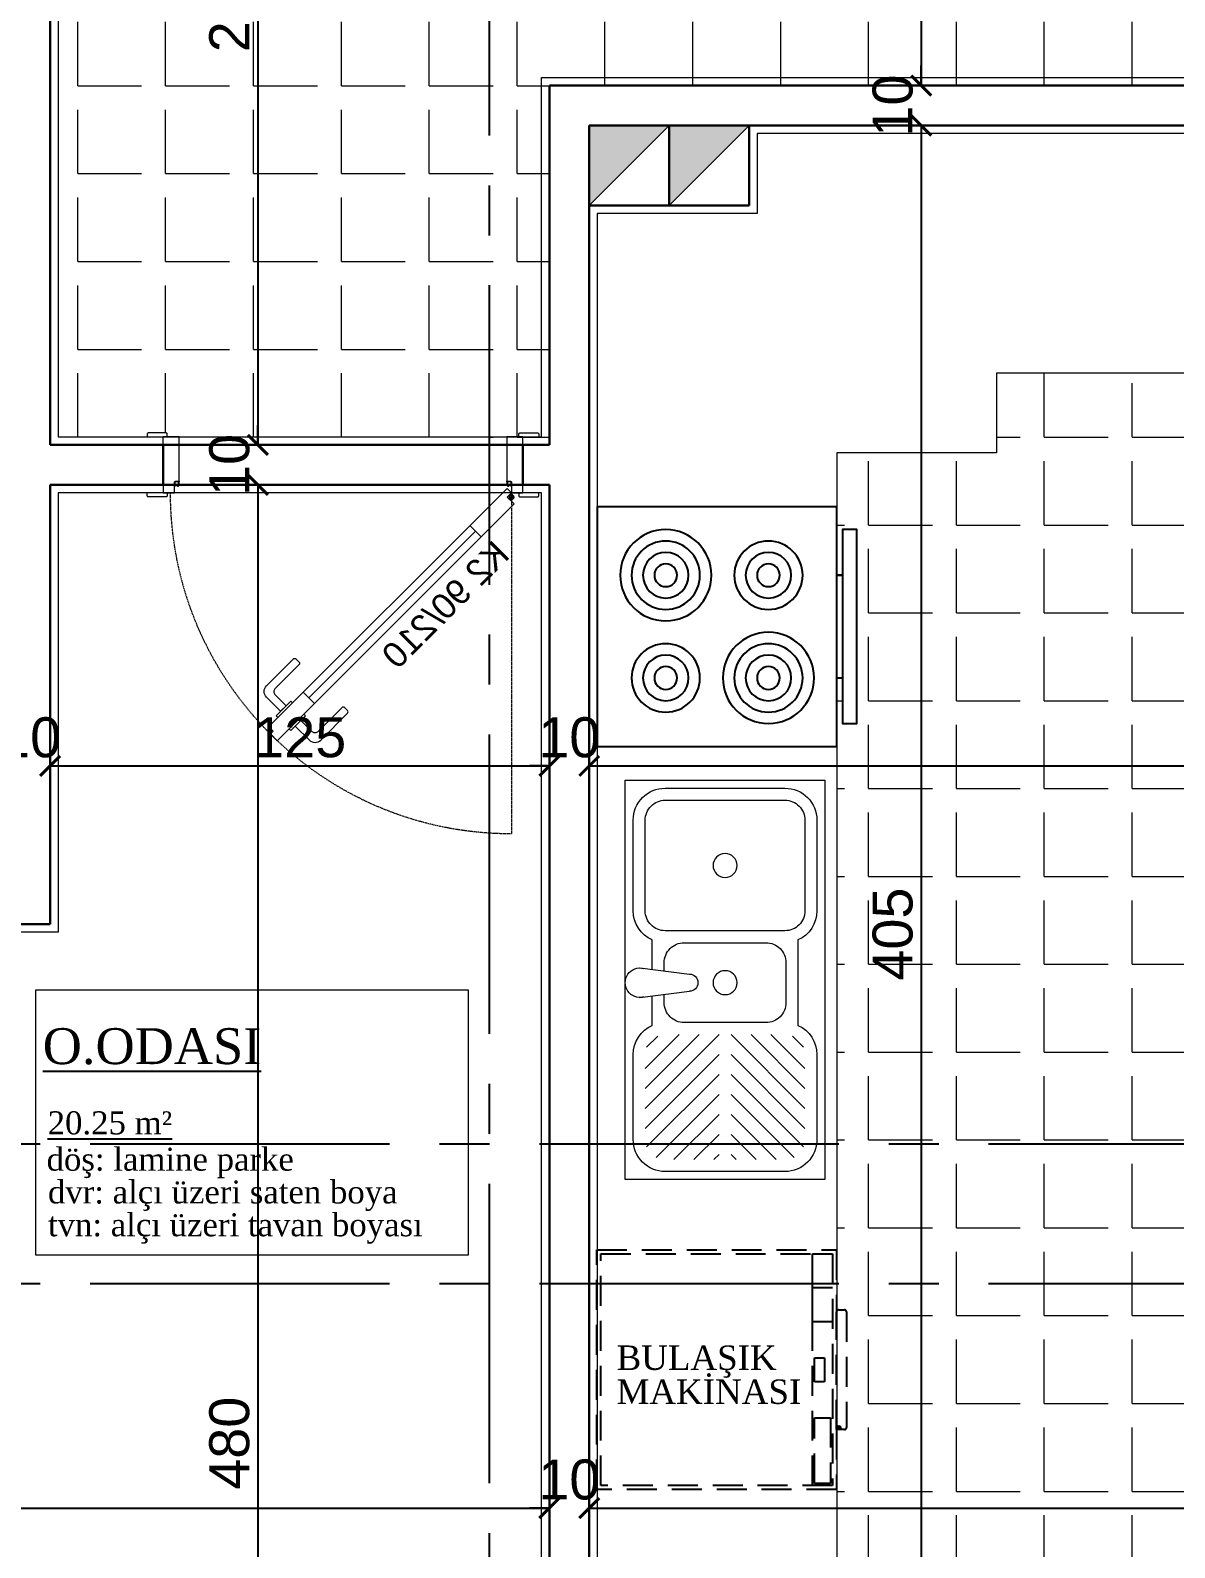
# Model space of a CAD drawing. Header units: millimetres. Extents: x 2778 to 13672, y 1832 to 5175.
# Drawn here: x 3561.6 to 3848.1, y 2799.1 to 3179.1 of the extents above; entities that cross this region are included whole.
import ezdxf

# ---------------------------------------------------------------- set-up
doc = ezdxf.new("R2010")
doc.units = ezdxf.units.MM
for name, pattern in [('CENTER2', [112.5, 75, -12.5, 12.5, -12.5]), ('DASHDOT2', [12.7, 6.35, -3.175, 0, -3.175]), ('DOTX2', [0.5, 0, -0.5]), ('HIDDENX2', [0.75, 0.5, -0.25])]:
    doc.linetypes.add(name, pattern=pattern)
for name, color, linetype in [('7-DCR-FRN', 8, 'Continuous'), ('@A_HH', 1, 'Continuous'), ('Yazi', 7, 'Continuous')]:
    doc.layers.add(name, color=color, linetype=linetype)
for name, color, linetype, lineweight in [('aks', 251, 'DASHDOT2', 35), ('duvar', 232, 'Continuous', 30), ('ince', 37, 'Continuous', 0), ('iz', 1, 'DOTX2', 20), ('kapı', 3, 'Continuous', 18), ('sıva iç', 21, 'Continuous', 0), ('tarama', 251, 'Continuous', 0), ('yazı', 11, 'Continuous', 20), ('z - tarama', 251, 'Continuous', 18), ('ölçü dış', 192, 'Continuous', 20), ('ÖLÇÜ İÇ', 7, 'Continuous', 9)]:
    doc.layers.add(name, color=color, linetype=linetype, lineweight=lineweight)
doc.styles.get("Standard").update_dxf_attribs({"font": 'arial.ttf'})
doc.styles.add('Times roman', font='times.ttf')
doc.dimstyles.new('zulay iç ölçü', dxfattribs={"dimtxt": 10, "dimasz": 5, "dimexe": 0.18, "dimexo": 0, "dimgap": 2, "dimtad": 3, "dimdec": 0, "dimzin": 0, "dimdsep": 46, "dimtxsty": 'Standard', "dimblk": 'ARCHTICK', "dimcen": 0.09, "dimse1": 1, "dimse2": 1, "dimadec": 0, "dimazin": 0, "dimtfac": 1, "dimtdec": 0, "dimtix": 1, "dimtofl": 0, "dimtmove": 0, "dimatfit": 3, "dimldrblk": 'ARCHTICK', "dimfxl": 1, "dimtolj": 1, "dimtzin": 0, "dimarcsym": 0})
pattern_1 = [(0, (-1057024.51, 409725.164), (0, 22), [16, -6]), (90, (-1057024.51, 409725.164), (-22, 1e-15), [16, -6])]

# ---------------------------------------------------------------- blocks, each defined once
blk = doc.blocks.new('sadsfsfsf')
at = {"layer": 'ince'}
for p, q in [((0.7, 0), (-0.7, 0)), ((0, 0.7), (0, -0.7))]:
    blk.add_line(p, q, dxfattribs=at)
for radius in [0.6, 0.45]:
    blk.add_circle((0, 0), radius, dxfattribs=at)
blk = doc.blocks.new('eddeded')
at = {"layer": 'duvar'}
for p, q in [((-48.21, 54.38), (-38.21, 54.38)), ((-48.21, -35.62), (-38.21, -35.62))]:
    blk.add_line(p, q, dxfattribs=at)
at = {"layer": 'ince'}
blk.add_line((-26.6, -23.78), (15.13, 17.96), dxfattribs=at)
for points in [[(-50.21, 53.38), (-50.96, 53.38, -0.414214), (-51.21, 53.63), (-51.21, 58.13, -0.414214), (-50.96, 58.38), (-50.21, 58.38)], [(-36.21, 53.38), (-35.46, 53.38, 0.414214), (-35.21, 53.63), (-35.21, 58.13, 0.414214), (-35.46, 58.38), (-36.21, 58.38)], [(-50.21, -34.62), (-50.96, -34.62, 0.414214), (-51.21, -34.87), (-51.21, -39.37, 0.414214), (-50.96, -39.62), (-50.21, -39.62)], [(-36.21, -34.62), (-35.46, -34.62, -0.414214), (-35.21, -34.87), (-35.21, -39.37, -0.414214), (-35.46, -39.62), (-36.21, -39.62)]]:
    blk.add_lwpolyline(points, format="xyb", dxfattribs=at)
for points in [[(-39.11, 51.33), (-39.11, 50.38), (-37.81, 50.68), (-37.81, 50.81, -0.112206), (-37.91, 50.76), (-38.72, 50.57, -0.482314), (-39.02, 50.82), (-39.02, 51.24, -0.414214), (-38.77, 51.49), (-37.97, 51.49, -0.170049), (-37.81, 51.43), (-37.81, 51.58), (-38.86, 51.58, 0.414214)], [(17.08, 23.59), (18.49, 25), (14.96, 28.54, 0.414214), (12.13, 28.54), (5.41, 21.82, 0.414214), (5.41, 21.11), (6.12, 20.4, 0.414214), (6.83, 20.4), (12.84, 26.41, -0.414214), (14.25, 26.41)], [(20.76, 19.91), (22.17, 21.32), (25.71, 17.79, -0.414214), (25.71, 14.96), (18.99, 8.24, -0.414214), (18.28, 8.24), (17.58, 8.95, -0.414214), (17.58, 9.66), (23.59, 15.67, 0.414214), (23.59, 17.08)], [(-39.11, -31.62), (-39.11, -32.57, 0.414214), (-38.86, -32.82), (-37.81, -32.82), (-37.81, -32.67, -0.170049), (-37.97, -32.73), (-38.77, -32.73, -0.414214), (-39.02, -32.48), (-39.02, -32.06, -0.482314), (-38.72, -31.81), (-37.91, -32, -0.112206), (-37.81, -32.05), (-37.81, -31.92)]]:
    blk.add_lwpolyline(points, format="xyb", close=True, dxfattribs=at)
for points in [[(20.04, 25.7), (19.62, 26.12), (15.96, 22.47), (16.38, 22.04)], [(22.87, 22.87), (23.29, 22.44), (19.64, 18.79), (19.21, 19.21)]]:
    blk.add_lwpolyline(points, dxfattribs=at)
at = {"layer": 'iz', "ltscale": 0.1}
for p, q in [((-48.21, -35.62), (-48.21, 54.38)), ((-38.21, -35.62), (-38.21, 54.38)), ((-36.21, -32.82), (49.19, -32.82))]:
    blk.add_line(p, q, dxfattribs=at)
blk.add_arc((-36.22, -32.83), 85.41, 0.0042, 89.9958, dxfattribs=at)
at = {"layer": 'kapı'}
for p, q in [((13.72, 19.37), (16.54, 16.54)), ((-28.02, -22.36), (-25.19, -25.19))]:
    blk.add_line(p, q, dxfattribs=at)
for points in [[(-36.21, 54.38), (-36.21, 51.58), (-38.86, 51.58, 0.414214), (-39.11, 51.33), (-39.11, 50.38), (-50.21, 50.38), (-50.21, 54.38)], [(-50.21, -35.62), (-50.21, -31.62), (-39.11, -31.62), (-39.11, -32.57, 0.414214), (-38.86, -32.82), (-36.21, -32.82), (-36.21, -35.62), (-36.21, -35.62)]]:
    blk.add_lwpolyline(points, format="xyb", dxfattribs=at)
blk.add_lwpolyline([(-36.21, -32.82), (-35.15, -31.76), (-33.46, -33.46), (25.87, 25.87), (24.17, 27.57), (23.47, 26.86), (22.33, 27.99), (-37.35, -31.69), (-36.21, -32.82)], dxfattribs=at)
at = {"layer": 'sıva iç'}
for p, q in [((-48.21, 54.38), (-50.21, 54.38)), ((-38.21, 54.38), (-36.21, 54.38)), ((-48.21, -35.62), (-50.21, -35.62)), ((-36.21, -35.62), (-38.21, -35.62))]:
    blk.add_line(p, q, dxfattribs=at)
at = {"layer": 'ölçü dış'}
blk.add_line((-38.21, -35.62), (-48.21, -35.62), dxfattribs=at)
at = {"layer": 'ince', "rotation": 90}
blk.add_blockref('sadsfsfsf', (-35.15, -32.82), dxfattribs=at)
at = {"layer": 'yazı'}
blk.add_text('K2 90/210', height=6.328, rotation=45, dxfattribs=at).set_placement((-20.24, -32.71))
blk = doc.blocks.new('DGFDGFDG')
at = {"layer": 'tarama'}
h = blk.add_hatch(color=256, dxfattribs=at)
h.dxf.hatch_style = 1
h.paths.add_polyline_path([(650023.04, -115859.89), (650043.04, -115879.89), (650043.04, -115859.89)])
h = blk.add_hatch(color=256, dxfattribs=at)
h.dxf.hatch_style = 1
h.paths.add_polyline_path([(650043.04, -115859.89), (650063.04, -115879.89), (650063.04, -115859.89)])
at = {"layer": '@A_HH', "linetype": 'Continuous', "lineweight": 0}
for p, q in [((650043.04, -115879.89), (650043.04, -115859.89)), ((650043.04, -115879.89), (650043.04, -115859.89)), ((650063.04, -115879.89), (650063.04, -115859.89)), ((650063.04, -115879.89), (650063.04, -115859.89))]:
    blk.add_line(p, q, dxfattribs=at)
at = {"layer": 'duvar'}
for p, q in [((650043.04, -115859.89), (650023.04, -115859.89)), ((650043.04, -115859.89), (650023.04, -115859.89)), ((650043.04, -115859.89), (650023.04, -115859.89)), ((650023.04, -115859.89), (650043.04, -115859.89)), ((650043.04, -115859.89), (650023.04, -115859.89)), ((650043.04, -115859.89), (650023.04, -115859.89)), ((650023.04, -115859.89), (650043.04, -115859.89)), ((650063.04, -115859.89), (650043.04, -115859.89)), ((650063.04, -115859.89), (650043.04, -115859.89)), ((650063.04, -115859.89), (650043.04, -115859.89)), ((650043.04, -115859.89), (650063.04, -115859.89)), ((650063.04, -115859.89), (650043.04, -115859.89)), ((650063.04, -115859.89), (650043.04, -115859.89)), ((650043.04, -115859.89), (650063.04, -115859.89)), ((650043.04, -115859.89), (650043.04, -115879.89)), ((650043.04, -115859.89), (650043.04, -115879.89)), ((650043.04, -115859.89), (650043.04, -115879.89)), ((650043.04, -115879.89), (650043.04, -115859.89)), ((650043.04, -115859.89), (650043.04, -115879.89)), ((650043.04, -115879.89), (650043.04, -115859.89)), ((650043.04, -115879.89), (650043.04, -115859.89)), ((650063.04, -115859.89), (650063.04, -115879.89)), ((650063.04, -115859.89), (650063.04, -115879.89)), ((650063.04, -115859.89), (650063.04, -115879.89)), ((650063.04, -115879.89), (650063.04, -115859.89)), ((650063.04, -115859.89), (650063.04, -115879.89)), ((650063.04, -115879.89), (650063.04, -115859.89)), ((650063.04, -115879.89), (650063.04, -115859.89)), ((650043.04, -115864.89), (650043.04, -115869.89)), ((650063.04, -115864.89), (650063.04, -115869.89)), ((650023.04, -115879.89), (650043.04, -115879.89)), ((650043.04, -115879.89), (650023.04, -115879.89)), ((650023.04, -115879.89), (650043.04, -115879.89)), ((650023.04, -115879.89), (650043.04, -115879.89)), ((650023.04, -115879.89), (650043.04, -115879.89)), ((650023.04, -115879.89), (650043.04, -115879.89)), ((650023.04, -115879.89), (650043.04, -115879.89)), ((650043.04, -115879.89), (650023.04, -115879.89)), ((650043.04, -115879.89), (650023.04, -115879.89)), ((650043.04, -115879.89), (650023.04, -115879.89)), ((650023.04, -115879.89), (650043.04, -115879.89)), ((650043.04, -115879.89), (650023.04, -115879.89)), ((650043.04, -115879.89), (650023.04, -115879.89)), ((650023.04, -115879.89), (650043.04, -115879.89)), ((650043.04, -115879.89), (650063.04, -115879.89)), ((650063.04, -115879.89), (650043.04, -115879.89)), ((650043.04, -115879.89), (650063.04, -115879.89)), ((650043.04, -115879.89), (650063.04, -115879.89)), ((650043.04, -115879.89), (650063.04, -115879.89)), ((650043.04, -115879.89), (650063.04, -115879.89)), ((650043.04, -115879.89), (650063.04, -115879.89)), ((650063.04, -115879.89), (650043.04, -115879.89)), ((650063.04, -115879.89), (650043.04, -115879.89)), ((650063.04, -115879.89), (650043.04, -115879.89)), ((650043.04, -115879.89), (650063.04, -115879.89)), ((650063.04, -115879.89), (650043.04, -115879.89)), ((650063.04, -115879.89), (650043.04, -115879.89)), ((650043.04, -115879.89), (650063.04, -115879.89))]:
    blk.add_line(p, q, dxfattribs=at)
at = {"layer": 'duvar', "color": 7}
for p, q in [((650043.04, -115859.89), (650023.04, -115859.89)), ((650023.04, -115859.89), (650023.04, -115879.89)), ((650063.04, -115859.89), (650043.04, -115859.89)), ((650043.04, -115859.89), (650043.04, -115879.89)), ((650043.04, -115859.89), (650043.04, -115879.89)), ((650063.04, -115859.89), (650063.04, -115879.89)), ((650043.04, -115879.89), (650023.04, -115879.89)), ((650043.04, -115879.89), (650023.04, -115879.89)), ((650041.04, -115879.89), (650043.04, -115879.89)), ((650063.04, -115879.89), (650043.04, -115879.89)), ((650063.04, -115879.89), (650043.04, -115879.89)), ((650061.04, -115879.89), (650063.04, -115879.89))]:
    blk.add_line(p, q, dxfattribs=at)
at = {"layer": 'duvar'}
for points in [[(650023.04, -115859.89), (650043.04, -115859.89)], [(650043.04, -115859.89), (650063.04, -115859.89)], [(650043.04, -115879.89), (650043.04, -115859.89)], [(650063.04, -115879.89), (650063.04, -115859.89)], [(650023.04, -115879.89), (650043.04, -115879.89)], [(650043.04, -115879.89), (650063.04, -115879.89)]]:
    blk.add_lwpolyline(points, dxfattribs=at)
at = {"layer": 'ince'}
for p, q in [((650043.04, -115879.89), (650023.04, -115859.89)), ((650063.04, -115879.89), (650043.04, -115859.89))]:
    blk.add_line(p, q, dxfattribs=at)
at = {"layer": 'sıva iç'}
for p, q in [((650041.04, -115879.85), (650041.04, -115879.89)), ((650061.04, -115879.85), (650061.04, -115879.89))]:
    blk.add_line(p, q, dxfattribs=at)
blk = doc.blocks.new('*U38')
at = {"layer": '7-DCR-FRN', "linetype": 'HIDDENX2', "ltscale": 15}
for points in [[(15.5, 0, -0.414214), (15, 0.5), (15, 2, -0.414214), (15.5, 2.5), (44.5, 2.5, -0.414214), (45, 2), (45, 0), (60, 0), (60, -60), (0, -60), (0, 0)], [(45, 0), (15.5, 0, -0.414214), (15, 0.5), (15, 2, -0.414214), (15.5, 2.5), (44.5, 2.5, -0.414214), (45, 2)]]:
    blk.add_lwpolyline(points, format="xyb", close=True, dxfattribs=at)
for points in [[(1, -1), (59, -1), (59, -59), (1, -59)], [(1, -1), (59, -1), (59, -6), (1, -6)], [(1, -1), (18, -1), (18, -6), (1, -6)], [(27, -3), (33, -3), (33, -5.5), (27, -5.5)], [(42, -1.5), (58.5, -1.5), (58.5, -5.5), (42, -5.5)]]:
    blk.add_lwpolyline(points, close=True, dxfattribs=at)
blk.add_lwpolyline([(9.5, -1), (9.5, -6)], dxfattribs=at)
for radius in [0.5, 0.25]:
    blk.add_circle((44.5, 0.5), radius, dxfattribs=at)
blk = doc.blocks.new('*U36')
at = {"layer": '7-DCR-FRN', "linetype": 'Continuous', "lineweight": 5}
for p, q in [((47.01, 46.31), (48.55, 33.93)), ((54.39, 46.31), (52.85, 33.93))]:
    blk.add_line(p, q, dxfattribs=at)
at = {"layer": '7-DCR-FRN', "linetype": 'Continuous', "lineweight": 18}
for p, q in [((63.7, 26.5), (82.2, 45)), ((63.7, 36.5), (72.2, 45)), ((63.7, 31.5), (77.2, 45)), ((64.06, 41.86), (66.84, 44.64)), ((68.7, 26.5), (87.2, 45)), ((73.7, 26.5), (91.85, 44.65)), ((78.7, 26.5), (94.46, 42.26)), ((83.7, 26.5), (95, 37.8)), ((88.7, 26.5), (95, 32.8)), ((93.7, 26.5), (95, 27.8)), ((63.7, 23.5), (82.2, 5)), ((68.7, 23.5), (87.2, 5)), ((73.7, 23.5), (91.85, 5.35)), ((78.7, 23.5), (94.46, 7.74)), ((83.7, 23.5), (95, 12.2)), ((88.7, 23.5), (95, 17.2)), ((93.7, 23.5), (95, 22.2)), ((63.7, 18.5), (77.2, 5)), ((63.7, 13.5), (72.2, 5)), ((64.06, 8.14), (66.84, 5.36))]:
    blk.add_line(p, q, dxfattribs=at)
at = {"layer": '7-DCR-FRN', "linetype": 'Continuous', "lineweight": 18, "flags": 128}
blk.add_lwpolyline([(100, 50), (0, 50), (0, 0), (100, 0)], close=True, dxfattribs=at)
blk.add_lwpolyline([(100, 50), (0, 50), (0, 0), (100, 0)], close=True, dxfattribs=at)
for points in [[(47.39, 43.25), (40.01, 43.25, 0.296358), (32.7, 48), (10, 48, 0.414214), (2, 40), (2, 10, 0.414214), (10, 2), (32.7, 2, 0.296358), (40.01, 6.75), (61.39, 6.75)], [(61.39, 6.75, 0.296358), (68.7, 2), (90, 2, 0.414214), (98, 10), (98, 40, 0.414214), (90, 48), (68.7, 48, 0.296358), (61.39, 43.25), (54.01, 43.25)], [(47.76, 40.25), (45.7, 40.25, 0.414214), (40.7, 35.25), (40.7, 14.75, 0.414214), (45.7, 9.75), (55.7, 9.75)], [(55.7, 9.75, 0.414214), (60.7, 14.75), (60.7, 35.25, 0.414214), (55.7, 40.25), (53.64, 40.25)]]:
    blk.add_lwpolyline(points, format="xyb", dxfattribs=at)
blk.add_lwpolyline([(10, 45, 0.414214), (5, 40), (5, 10, 0.414214), (10, 5), (32.7, 5, 0.414214), (37.7, 10), (37.7, 40, 0.414214), (32.7, 45)], format="xyb", close=True, dxfattribs=at)
at = {"layer": '7-DCR-FRN', "linetype": 'Continuous', "lineweight": 18}
for centre in [(21.35, 25), (50.7, 25)]:
    blk.add_circle(centre, 3, dxfattribs=at)
at = {"layer": '7-DCR-FRN', "linetype": 'Continuous', "lineweight": 5}
for centre, radius, start, end in [((50.7, 46.31), 3.69, 345.7493, 194.2507), ((50.7, 33.93), 2.15, 180, 0)]:
    blk.add_arc(centre, radius, start, end, dxfattribs=at)
blk = doc.blocks.new('*U30')
at = {"layer": '7-DCR-FRN'}
for p, q in [((-12.86, 28.18), (-12.86, 29.57)), ((12.86, 28.18), (12.86, 29.57))]:
    blk.add_line(p, q, dxfattribs=at)
for points in [[(12.86, 28.18), (30, 28.18), (30, -31.82), (-30, -31.82), (-30, 28.18), (-12.86, 28.18), (-12.86, 29.57), (-24.29, 29.57), (-24.29, 33.18), (24.29, 33.18), (24.29, 29.57), (12.86, 29.57)], [(24.29, 29.57), (-24.29, 29.57), (-24.29, 33.18), (24.29, 33.18)], [(-30, -31.82), (-30, 28.18), (30, 28.18), (30, -31.82)]]:
    blk.add_lwpolyline(points, close=True, dxfattribs=at)
for centre, radius in [((-12.86, 11.04), 11.43), ((-12.86, 11.04), 8.57), ((12.86, 11.04), 8.57), ((-12.86, 11.04), 5.71), ((12.86, 11.04), 5.71), ((-12.86, 11.04), 2.86), ((12.86, 11.04), 2.86), ((12.86, -14.67), 11.43), ((-12.86, -14.67), 8.57), ((12.86, -14.67), 8.57), ((-12.86, -14.67), 5.71), ((12.86, -14.67), 5.71), ((-12.86, -14.67), 2.86), ((12.86, -14.67), 2.86)]:
    blk.add_circle(centre, radius, dxfattribs=at)
blk = doc.blocks.new('_ArchTick')
at = {"color": 0, "linetype": 'ByBlock', "const_width": 0.15}
blk.add_lwpolyline([(-0.5, -0.5), (0.5, 0.5)], dxfattribs=at)
blk = doc.blocks.new('*D1876')
at = {"layer": 'Defpoints', "color": 0, "transparency": 16777216}
for p in [(3784.69, 3295.23), (3784.69, 3165.23), (3784.69, 3165.23)]:
    blk.add_point(p, dxfattribs=at)
at = {"layer": 'ÖLÇÜ İÇ', "color": 0, "lineweight": -2, "transparency": 16777216}
blk.add_line((3784.69, 3295.23), (3784.69, 3165.23), dxfattribs=at)
at = {"layer": 'ÖLÇÜ İÇ', "color": 0, "lineweight": -2, "transparency": 16777216, "xscale": 5, "yscale": 5, "zscale": 5}
for p, rotation in [((3784.69, 3295.23), 90), ((3784.69, 3165.23), 270)]:
    blk.add_blockref('_ArchTick', p, dxfattribs=dict(at, rotation=rotation))
at = {"layer": 'ÖLÇÜ İÇ', "color": 0, "transparency": 16777216, "insert": (3777.58, 3230.23), "char_height": 10, "attachment_point": 5, "rotation": 90}
blk.add_mtext('\\A1;130', dxfattribs=at)
blk = doc.blocks.new('*D1877')
at = {"layer": 'Defpoints', "color": 0, "transparency": 16777216}
for p in [(3784.69, 3165.23), (3784.69, 3155.23), (3784.69, 3155.23)]:
    blk.add_point(p, dxfattribs=at)
at = {"layer": 'ÖLÇÜ İÇ', "color": 0, "lineweight": -2, "transparency": 16777216}
for p, q in [((3784.69, 3165.23), (3784.69, 3170.23)), ((3784.69, 3155.23), (3784.69, 3150.23))]:
    blk.add_line(p, q, dxfattribs=at)
at = {"layer": 'ÖLÇÜ İÇ', "color": 0, "lineweight": -2, "transparency": 16777216, "xscale": 5, "yscale": 5, "zscale": 5}
for p, rotation in [((3784.69, 3165.23), 270), ((3784.69, 3155.23), 90)]:
    blk.add_blockref('_ArchTick', p, dxfattribs=dict(at, rotation=rotation))
at = {"layer": 'ÖLÇÜ İÇ', "color": 0, "transparency": 16777216, "insert": (3777.58, 3160.23), "char_height": 10, "attachment_point": 5, "rotation": 90}
blk.add_mtext('\\A1;10', dxfattribs=at)
blk = doc.blocks.new('*D1878')
at = {"layer": 'Defpoints', "color": 0, "transparency": 16777216}
for p in [(3784.69, 3155.23), (3784.69, 2750.23), (3784.69, 2750.23)]:
    blk.add_point(p, dxfattribs=at)
at = {"layer": 'ÖLÇÜ İÇ', "color": 0, "lineweight": -2, "transparency": 16777216}
blk.add_line((3784.69, 3155.23), (3784.69, 2750.23), dxfattribs=at)
at = {"layer": 'ÖLÇÜ İÇ', "color": 0, "lineweight": -2, "transparency": 16777216, "xscale": 5, "yscale": 5, "zscale": 5}
for p, rotation in [((3784.69, 3155.23), 90), ((3784.69, 2750.23), 270)]:
    blk.add_blockref('_ArchTick', p, dxfattribs=dict(at, rotation=rotation))
at = {"layer": 'ÖLÇÜ İÇ', "color": 0, "transparency": 16777216, "insert": (3777.58, 2952.73), "char_height": 10, "attachment_point": 5, "rotation": 90}
blk.add_mtext('\\A1;405', dxfattribs=at)
blk = doc.blocks.new('*D1885')
at = {"layer": 'Defpoints', "color": 0, "transparency": 16777216}
for p in [(3618.61, 3295.23), (3618.61, 3075.23), (3618.61, 3075.23)]:
    blk.add_point(p, dxfattribs=at)
at = {"layer": 'ÖLÇÜ İÇ', "color": 0, "lineweight": -2, "transparency": 16777216}
blk.add_line((3618.61, 3295.23), (3618.61, 3075.23), dxfattribs=at)
at = {"layer": 'ÖLÇÜ İÇ', "color": 0, "lineweight": -2, "transparency": 16777216, "xscale": 5, "yscale": 5, "zscale": 5}
for p, rotation in [((3618.61, 3295.23), 90), ((3618.61, 3075.23), 270)]:
    blk.add_blockref('_ArchTick', p, dxfattribs=dict(at, rotation=rotation))
at = {"layer": 'ÖLÇÜ İÇ', "color": 0, "transparency": 16777216, "insert": (3611.5, 3185.23), "char_height": 10, "attachment_point": 5, "rotation": 90}
blk.add_mtext('\\A1;220', dxfattribs=at)
blk = doc.blocks.new('*D1886')
at = {"layer": 'Defpoints', "color": 0, "transparency": 16777216}
for p in [(3618.61, 3075.23), (3618.61, 3065.23), (3618.61, 3065.23)]:
    blk.add_point(p, dxfattribs=at)
at = {"layer": 'ÖLÇÜ İÇ', "color": 0, "lineweight": -2, "transparency": 16777216}
for p, q in [((3618.61, 3075.23), (3618.61, 3080.23)), ((3618.61, 3065.23), (3618.61, 3060.23))]:
    blk.add_line(p, q, dxfattribs=at)
at = {"layer": 'ÖLÇÜ İÇ', "color": 0, "lineweight": -2, "transparency": 16777216, "xscale": 5, "yscale": 5, "zscale": 5}
for p, rotation in [((3618.61, 3075.23), 270), ((3618.61, 3065.23), 90)]:
    blk.add_blockref('_ArchTick', p, dxfattribs=dict(at, rotation=rotation))
at = {"layer": 'ÖLÇÜ İÇ', "color": 0, "transparency": 16777216, "insert": (3611.5, 3070.23), "char_height": 10, "attachment_point": 5, "rotation": 90}
blk.add_mtext('\\A1;10', dxfattribs=at)
blk = doc.blocks.new('*D1887')
at = {"layer": 'Defpoints', "color": 0, "transparency": 16777216}
for p in [(3618.61, 3065.23), (3618.61, 2585.23), (3618.61, 2585.23)]:
    blk.add_point(p, dxfattribs=at)
at = {"layer": 'ÖLÇÜ İÇ', "color": 0, "lineweight": -2, "transparency": 16777216}
blk.add_line((3618.61, 3065.23), (3618.61, 2585.23), dxfattribs=at)
at = {"layer": 'ÖLÇÜ İÇ', "color": 0, "lineweight": -2, "transparency": 16777216, "xscale": 5, "yscale": 5, "zscale": 5}
for p, rotation in [((3618.61, 3065.23), 90), ((3618.61, 2585.23), 270)]:
    blk.add_blockref('_ArchTick', p, dxfattribs=dict(at, rotation=rotation))
at = {"layer": 'ÖLÇÜ İÇ', "color": 0, "transparency": 16777216, "insert": (3611.5, 2825.23), "char_height": 10, "attachment_point": 5, "rotation": 90}
blk.add_mtext('\\A1;480', dxfattribs=at)
blk = doc.blocks.new('*D1934')
at = {"layer": 'Defpoints', "color": 0, "transparency": 16777216}
for p in [(3556.58, 2994.85), (3566.58, 2994.85), (3566.58, 2994.85)]:
    blk.add_point(p, dxfattribs=at)
at = {"layer": 'ÖLÇÜ İÇ', "color": 0, "lineweight": -2, "transparency": 16777216}
for p, q in [((3556.58, 2994.85), (3551.58, 2994.85)), ((3566.58, 2994.85), (3571.58, 2994.85))]:
    blk.add_line(p, q, dxfattribs=at)
at = {"layer": 'ÖLÇÜ İÇ', "color": 0, "lineweight": -2, "transparency": 16777216, "xscale": 5, "yscale": 5, "zscale": 5}
blk.add_blockref('_ArchTick', (3556.58, 2994.85), dxfattribs=at)
at = {"layer": 'ÖLÇÜ İÇ', "color": 0, "lineweight": -2, "transparency": 16777216, "xscale": 5, "yscale": 5, "zscale": 5, "rotation": 180}
blk.add_blockref('_ArchTick', (3566.58, 2994.85), dxfattribs=at)
at = {"layer": 'ÖLÇÜ İÇ', "color": 0, "transparency": 16777216, "insert": (3561.58, 3001.95), "char_height": 10, "attachment_point": 5}
blk.add_mtext('\\A1;10', dxfattribs=at)
blk = doc.blocks.new('*D1935')
at = {"layer": 'Defpoints', "color": 0, "transparency": 16777216}
for p in [(3566.58, 2994.85), (3691.58, 2994.85), (3691.58, 2994.85)]:
    blk.add_point(p, dxfattribs=at)
at = {"layer": 'ÖLÇÜ İÇ', "color": 0, "lineweight": -2, "transparency": 16777216}
blk.add_line((3566.58, 2994.85), (3691.58, 2994.85), dxfattribs=at)
at = {"layer": 'ÖLÇÜ İÇ', "color": 0, "lineweight": -2, "transparency": 16777216, "xscale": 5, "yscale": 5, "zscale": 5, "rotation": 180}
blk.add_blockref('_ArchTick', (3566.58, 2994.85), dxfattribs=at)
at = {"layer": 'ÖLÇÜ İÇ', "color": 0, "lineweight": -2, "transparency": 16777216, "xscale": 5, "yscale": 5, "zscale": 5}
blk.add_blockref('_ArchTick', (3691.58, 2994.85), dxfattribs=at)
at = {"layer": 'ÖLÇÜ İÇ', "color": 0, "transparency": 16777216, "insert": (3629.08, 3001.95), "char_height": 10, "attachment_point": 5}
blk.add_mtext('\\A1;125', dxfattribs=at)
blk = doc.blocks.new('*D1936')
at = {"layer": 'Defpoints', "color": 0, "transparency": 16777216}
for p in [(3691.58, 2994.85), (3701.58, 2994.85), (3701.58, 2994.85)]:
    blk.add_point(p, dxfattribs=at)
at = {"layer": 'ÖLÇÜ İÇ', "color": 0, "lineweight": -2, "transparency": 16777216}
for p, q in [((3691.58, 2994.85), (3686.58, 2994.85)), ((3701.58, 2994.85), (3706.58, 2994.85))]:
    blk.add_line(p, q, dxfattribs=at)
at = {"layer": 'ÖLÇÜ İÇ', "color": 0, "lineweight": -2, "transparency": 16777216, "xscale": 5, "yscale": 5, "zscale": 5}
blk.add_blockref('_ArchTick', (3691.58, 2994.85), dxfattribs=at)
at = {"layer": 'ÖLÇÜ İÇ', "color": 0, "lineweight": -2, "transparency": 16777216, "xscale": 5, "yscale": 5, "zscale": 5, "rotation": 180}
blk.add_blockref('_ArchTick', (3701.58, 2994.85), dxfattribs=at)
at = {"layer": 'ÖLÇÜ İÇ', "color": 0, "transparency": 16777216, "insert": (3696.58, 3001.95), "char_height": 10, "attachment_point": 5}
blk.add_mtext('\\A1;10', dxfattribs=at)
blk = doc.blocks.new('*D1937')
at = {"layer": 'Defpoints', "color": 0, "transparency": 16777216}
for p in [(3701.58, 2994.85), (4141.58, 2994.85), (4141.58, 2994.85)]:
    blk.add_point(p, dxfattribs=at)
at = {"layer": 'ÖLÇÜ İÇ', "color": 0, "lineweight": -2, "transparency": 16777216}
blk.add_line((3701.58, 2994.85), (4141.58, 2994.85), dxfattribs=at)
at = {"layer": 'ÖLÇÜ İÇ', "color": 0, "lineweight": -2, "transparency": 16777216, "xscale": 5, "yscale": 5, "zscale": 5, "rotation": 180}
blk.add_blockref('_ArchTick', (3701.58, 2994.85), dxfattribs=at)
at = {"layer": 'ÖLÇÜ İÇ', "color": 0, "lineweight": -2, "transparency": 16777216, "xscale": 5, "yscale": 5, "zscale": 5}
blk.add_blockref('_ArchTick', (4141.58, 2994.85), dxfattribs=at)
at = {"layer": 'ÖLÇÜ İÇ', "color": 0, "transparency": 16777216, "insert": (3921.58, 3001.95), "char_height": 10, "attachment_point": 5}
blk.add_mtext('\\A1;440', dxfattribs=at)
blk = doc.blocks.new('*D1942')
at = {"layer": 'Defpoints', "color": 0, "transparency": 16777216}
for p in [(3176.58, 2810.5), (3691.58, 2808.98), (3691.58, 2808.98)]:
    blk.add_point(p, dxfattribs=at)
at = {"layer": 'ÖLÇÜ İÇ', "color": 0, "lineweight": -2, "transparency": 16777216}
blk.add_line((3176.58, 2808.98), (3691.58, 2808.98), dxfattribs=at)
at = {"layer": 'ÖLÇÜ İÇ', "color": 0, "lineweight": -2, "transparency": 16777216, "xscale": 5, "yscale": 5, "zscale": 5, "rotation": 180}
blk.add_blockref('_ArchTick', (3176.58, 2808.98), dxfattribs=at)
at = {"layer": 'ÖLÇÜ İÇ', "color": 0, "lineweight": -2, "transparency": 16777216, "xscale": 5, "yscale": 5, "zscale": 5}
blk.add_blockref('_ArchTick', (3691.58, 2808.98), dxfattribs=at)
at = {"layer": 'ÖLÇÜ İÇ', "color": 0, "transparency": 16777216, "insert": (3434.08, 2816.08), "char_height": 10, "attachment_point": 5}
blk.add_mtext('\\A1;515', dxfattribs=at)
blk = doc.blocks.new('*D1943')
at = {"layer": 'Defpoints', "color": 0, "transparency": 16777216}
for p in [(3691.58, 2808.98), (3701.58, 2808.98), (3701.58, 2808.98)]:
    blk.add_point(p, dxfattribs=at)
at = {"layer": 'ÖLÇÜ İÇ', "color": 0, "lineweight": -2, "transparency": 16777216}
for p, q in [((3691.58, 2808.98), (3686.58, 2808.98)), ((3701.58, 2808.98), (3706.58, 2808.98))]:
    blk.add_line(p, q, dxfattribs=at)
at = {"layer": 'ÖLÇÜ İÇ', "color": 0, "lineweight": -2, "transparency": 16777216, "xscale": 5, "yscale": 5, "zscale": 5}
blk.add_blockref('_ArchTick', (3691.58, 2808.98), dxfattribs=at)
at = {"layer": 'ÖLÇÜ İÇ', "color": 0, "lineweight": -2, "transparency": 16777216, "xscale": 5, "yscale": 5, "zscale": 5, "rotation": 180}
blk.add_blockref('_ArchTick', (3701.58, 2808.98), dxfattribs=at)
at = {"layer": 'ÖLÇÜ İÇ', "color": 0, "transparency": 16777216, "insert": (3696.58, 2816.08), "char_height": 10, "attachment_point": 5}
blk.add_mtext('\\A1;10', dxfattribs=at)
blk = doc.blocks.new('*D1944')
at = {"layer": 'Defpoints', "color": 0, "transparency": 16777216}
for p in [(3701.58, 2808.98), (4141.58, 2808.98), (4141.58, 2808.98)]:
    blk.add_point(p, dxfattribs=at)
at = {"layer": 'ÖLÇÜ İÇ', "color": 0, "lineweight": -2, "transparency": 16777216}
blk.add_line((3701.58, 2808.98), (4141.58, 2808.98), dxfattribs=at)
at = {"layer": 'ÖLÇÜ İÇ', "color": 0, "lineweight": -2, "transparency": 16777216, "xscale": 5, "yscale": 5, "zscale": 5, "rotation": 180}
blk.add_blockref('_ArchTick', (3701.58, 2808.98), dxfattribs=at)
at = {"layer": 'ÖLÇÜ İÇ', "color": 0, "lineweight": -2, "transparency": 16777216, "xscale": 5, "yscale": 5, "zscale": 5}
blk.add_blockref('_ArchTick', (4141.58, 2808.98), dxfattribs=at)
at = {"layer": 'ÖLÇÜ İÇ', "color": 0, "transparency": 16777216, "insert": (3921.58, 2816.08), "char_height": 10, "attachment_point": 5}
blk.add_mtext('\\A1;440', dxfattribs=at)

msp = doc.modelspace()

# ---------------------------------------------------------------- hatches: boundary and pattern name
at = {"layer": 'z - tarama', "true_color": 0xffffff}
h = msp.add_hatch(dxfattribs=at)
h.set_pattern_fill('ANGLE', scale=80, style=0)
h.set_pattern_definition(pattern_1)
h.paths.add_polyline_path([(3676.58, 3205.23), (3568.58, 3205.23), (3568.58, 3196.6), (3569.58, 3196.6), (3569.58, 3191.6), (3568.58, 3191.6), (3568.58, 3077.23), (3590.92, 3077.23), (3590.92, 3078.23), (3595.92, 3078.23), (3595.92, 3077.23), (3598.92, 3077.23), (3676.58, 3077.23)])
h.paths.add_polyline_path([(3676.58, 3250.23), (3568.58, 3250.23), (3568.58, 3205.23), (3676.58, 3205.23)])
h.paths.add_polyline_path([(3676.58, 3293.23), (3673.52, 3293.23), (3673.52, 3292.23), (3668.52, 3292.23), (3668.52, 3293.23), (3665.52, 3293.23), (3580.52, 3293.23), (3580.52, 3292.23), (3575.52, 3292.23), (3575.52, 3293.23), (3568.58, 3293.23), (3568.58, 3289.6), (3569.58, 3289.6), (3569.58, 3284.6), (3568.58, 3284.6), (3568.58, 3281.6), (3568.58, 3250.23), (3676.58, 3250.23)])
h.paths.add_polyline_path([(4001.58, 3293.23), (3964, 3293.23), (3964, 3292.23), (3959, 3292.23), (3959, 3293.23), (3956, 3293.23), (3871, 3293.23), (3871, 3292.23), (3866, 3292.23), (3866, 3293.23), (3676.58, 3293.23), (3676.58, 3250.23), (4001.58, 3250.23)])
h.paths.add_polyline_path([(4001.58, 3250.23), (3676.58, 3250.23), (3676.58, 3205.23), (4001.58, 3205.23)])
h.paths.add_polyline_path([(4001.58, 3205.23), (3676.58, 3205.23), (3676.58, 3075.23), (3691.58, 3075.23), (3691.58, 3165.23), (4001.58, 3165.23)])
h.paths.add_polyline_path([(3688.67, 3078.23), (3683.92, 3078.23), (3683.92, 3077.98, -0.414214), (3684.17, 3078.23), (3688.92, 3078.23), (3688.92, 3077.98, 0.414214)], flags=16)
h.paths.add_polyline_path([(4106.58, 3205.23), (4001.58, 3205.23), (4001.58, 3167.23), (4038.47, 3167.23), (4038.47, 3168.23), (4043.47, 3168.23), (4043.47, 3167.23), (4046.47, 3167.23), (4106.58, 3167.23)])
h.paths.add_polyline_path([(4106.58, 3250.23), (4001.58, 3250.23), (4001.58, 3205.23), (4106.58, 3205.23)])
h.paths.add_polyline_path([(4106.58, 3293.23), (4001.58, 3293.23), (4001.58, 3250.23), (4106.58, 3250.23)])
h.paths.add_polyline_path([(4151.58, 3293.23), (4106.58, 3293.23), (4106.58, 3250.23), (4151.58, 3250.23)])
h.paths.add_polyline_path([(4151.58, 3250.23), (4106.58, 3250.23), (4106.58, 3205.23), (4151.58, 3205.23)])
h.paths.add_polyline_path([(4151.58, 3205.23), (4106.58, 3205.23), (4106.58, 3167.23), (4131.47, 3167.23), (4131.47, 3168.23), (4136.47, 3168.23), (4136.47, 3167.23), (4151.58, 3167.23)])
h.paths.add_polyline_path([(4589.58, 3205.23), (4151.58, 3205.23), (4151.58, 3167.23), (4177.12, 3167.23), (4177.12, 3168.23), (4182.12, 3168.23), (4182.12, 3167.23), (4185.12, 3167.23), (4270.12, 3167.23), (4270.12, 3168.23), (4275.12, 3168.23), (4275.12, 3167.23), (4589.58, 3167.23)])
h.paths.add_polyline_path([(4440.72, 3250.23), (4151.58, 3250.23), (4151.58, 3205.23), (4589.58, 3205.23), (4589.58, 3248.23), (4584.58, 3248.23), (4584.58, 3250.23), (4550.48, 3250.23), (4550.48, 3210.98), (4440.72, 3210.98)])
h.paths.add_polyline_path([(4440.72, 3276.65), (4550.48, 3276.65), (4550.48, 3250.23), (4584.58, 3250.23), (4584.58, 3295.23), (4438.58, 3295.23), (4438.58, 3293.23), (4398.58, 3293.23), (4370.56, 3293.23), (4370.56, 3292.23), (4365.56, 3292.23), (4365.56, 3293.23), (4362.56, 3293.23), (4277.56, 3293.23), (4277.56, 3292.23), (4272.56, 3292.23), (4272.56, 3293.23), (4255.64, 3293.23), (4255.64, 3292.23), (4250.64, 3292.23), (4250.64, 3293.23), (4247.64, 3293.23), (4162.64, 3293.23), (4162.64, 3292.23), (4157.64, 3292.23), (4157.64, 3293.23), (4151.58, 3293.23), (4151.58, 3250.23), (4440.72, 3250.23)])
h.paths.add_polyline_path([(4584.58, 3355.23), (4438.58, 3355.23), (4438.58, 3295.23), (4584.58, 3295.23)])
h.paths.add_polyline_path([(4584.58, 3445.23), (4438.58, 3445.23), (4438.58, 3355.23), (4584.58, 3355.23)])
h.paths.add_polyline_path([(4584.58, 3460.23), (4438.58, 3460.23), (4438.58, 3445.23), (4584.58, 3445.23)])
h.paths.add_polyline_path([(4584.58, 3505.23), (4438.58, 3505.23), (4438.58, 3460.23), (4584.58, 3460.23)])
h.paths.add_polyline_path([(4589.58, 3643.23), (4438.58, 3643.23), (4438.58, 3505.23), (4584.58, 3505.23), (4584.58, 3507.23), (4589.58, 3507.23)])
at = {"layer": 'z - tarama'}
h = msp.add_hatch(dxfattribs=at)
h.set_pattern_fill('ANGLE', color=252, scale=80, style=0)
h.set_pattern_definition(pattern_1)
h.paths.add_polyline_path([(4001.58, 2770.23), (3763.58, 2770.23), (3763.58, 2752.23), (4001.58, 2752.23)])
h.paths.add_polyline_path([(4001.58, 2865.23), (3763.58, 2865.23), (3763.58, 2858.63), (3765.49, 2858.63, -0.414214), (3765.99, 2858.13), (3765.99, 2829.13, -0.414214), (3765.49, 2828.63), (3763.58, 2828.63), (3763.58, 2782.23), (3763.58, 2782.23), (3763.58, 2770.23), (4001.58, 2770.23)])
h.paths.add_polyline_path([(4106.58, 2865.23), (4001.58, 2865.23), (4001.58, 2770.23), (4106.58, 2770.23)])
h.paths.add_polyline_path([(4139.58, 2865.23), (4106.58, 2865.23), (4106.58, 2770.23), (4124.58, 2770.23), (4124.58, 2772.23), (4139.58, 2772.23)])
h.paths.add_polyline_path([(4106.58, 2770.23), (4001.58, 2770.23), (4001.58, 2752.23), (4106.58, 2752.23)])
h.paths.add_polyline_path([(4001.58, 2898.42), (3999.58, 2898.42), (3999.58, 2900.23), (3763.58, 2900.23), (3763.58, 2865.23), (4001.58, 2865.23)])
h.paths.add_polyline_path([(4106.58, 3071.02, -0.121467), (4071, 3091.18), (4070.98, 3091.15), (4069.28, 3092.85, -0.197654), (4043.47, 3152.49, -0.416778), (4043.22, 3152.23), (4038.47, 3152.23), (4038.47, 3153.23), (4001.58, 3153.23), (4001.58, 3093.23), (4001.58, 2968.42), (4014.58, 2968.41), (4016.05, 2998.48), (4053.11, 2998.48), (4054.58, 2968.41), (4079.58, 2968.41), (4081.05, 2998.48), (4106.58, 2998.47)])
h.paths.add_polyline_path([(4139.58, 3153.23), (4136.47, 3153.23), (4136.47, 3152.23), (4131.47, 3152.23), (4131.47, 3153.23), (4129.67, 3153.23), (4129.67, 3152.77, -1), (4129.67, 3151.57), (4129.67, 3151.11), (4130.3, 3150.48), (4129.67, 3149.84), (4129.67, 3067.83, -0.068537), (4106.58, 3071.02), (4106.58, 2998.47), (4118.11, 2998.47), (4119.58, 2968.41), (4139.58, 2968.41)])
h.paths.add_polyline_path([(3999.58, 2968.42), (4001.58, 2968.42), (4001.58, 3093.23), (3966.02, 3093.23), (3966.02, 3092.33), (3967.86, 3092.33), (3967.86, 3090.53), (3945.27, 3090.53), (3945.27, 3092.33), (3947.12, 3092.33), (3947.12, 3093.23), (3940.51, 3093.23), (3940.51, 3092.33), (3942.35, 3092.33), (3942.35, 3090.53), (3933.34, 3090.53), (3933.34, 3092.33), (3935.18, 3092.33), (3935.18, 3093.23), (3863.18, 3093.23, -0.414214), (3863.68, 3092.73), (3863.68, 3091.23, -0.414214), (3863.18, 3090.73), (3834.18, 3090.73, -0.414214), (3833.68, 3091.23), (3833.68, 3093.23), (3818.68, 3093.23), (3803.58, 3093.23), (3803.58, 3073.23), (3763.58, 3073.23), (3763.58, 3042.61), (3764.96, 3042.61), (3764.96, 3054.04), (3768.58, 3054.04), (3768.58, 3005.47), (3764.96, 3005.47), (3764.96, 3016.89), (3763.58, 3016.89), (3763.58, 2900.23), (3999.58, 2900.23)])
h.paths.add_polyline_path([(3962.5, 2918.13), (3854.27, 2918.13), (3854.27, 2984.55), (3962.5, 2984.55)], flags=16)
h.paths.add_polyline_path([(3853.3, 2963.48), (3914.1, 2963.48), (3914.1, 2977.29), (3853.3, 2977.29)], flags=24)
h.paths.add_polyline_path([(3855.76, 2946.81), (3889.15, 2946.81), (3889.15, 2955.62), (3855.76, 2955.62)], flags=8)
h.paths.add_polyline_path([(3855.02, 2935.53), (3933.13, 2935.53), (3933.13, 2947.13), (3855.02, 2947.13)], flags=8)
h.paths.add_polyline_path([(3855.36, 2919.1), (3950.97, 2919.1), (3950.97, 2930.72), (3855.36, 2930.72)], flags=8)
h.paths.add_polyline_path([(3855.36, 2927.3), (3944.81, 2927.3), (3944.81, 2938.92), (3855.36, 2938.92)], flags=8)
h.paths.add_polyline_path([(3925.09, 3099.5), (3993.3, 3099.5), (3993.3, 3111.07), (3925.09, 3111.07)], flags=9)

# ---------------------------------------------------------------- linework, layer by layer
at = {"layer": 'aks', "color": 251, "linetype": 'CENTER2', "lineweight": -3}
for points in [[(3676.58, 2140.23), (3676.58, 5100.23)], [(2901.58, 2900.23), (8131.58, 2900.23)], [(2901.58, 2865.23), (8131.58, 2865.23)]]:
    msp.add_lwpolyline(points, dxfattribs=at)
at = {"layer": 'duvar', "lineweight": 30}
for p, q in [((3566.58, 3295.23), (3566.58, 3075.23)), ((3691.58, 3165.23), (3691.58, 3075.23)), ((4591.58, 3165.23), (3691.58, 3165.23)), ((3701.58, 3155.23), (3701.58, 2770.23)), ((4141.58, 3155.23), (3701.58, 3155.23)), ((3691.58, 3075.23), (3566.58, 3075.23)), ((3566.58, 3065.23), (3566.58, 2955.23)), ((3691.58, 3065.23), (3566.58, 3065.23)), ((3691.58, 3065.23), (3691.58, 2770.23)), ((3566.58, 2955.23), (3171.58, 2955.23))]:
    msp.add_line(p, q, dxfattribs=at)
at = {"layer": 'sıva iç'}
for points in [[(3568.58, 3077.23), (3689.58, 3077.23), (3689.58, 3167.23), (4589.58, 3167.23), (4589.58, 3248.23), (4584.58, 3248.23), (4584.58, 3507.23), (4589.58, 3507.23), (4589.58, 3643.23), (4398.58, 3643.23), (4398.58, 3293.23), (3568.58, 3293.23)], [(3703.58, 2752.23), (4124.58, 2752.23), (4124.58, 2772.23), (4139.58, 2772.23), (4139.58, 3153.23), (3743.58, 3153.23), (3743.58, 3133.23), (3703.58, 3133.23)], [(3173.58, 2587.23), (3674.58, 2587.23), (3674.58, 2772.23), (3689.58, 2772.23), (3689.58, 3063.23), (3568.58, 3063.23), (3568.58, 2953.23), (3173.58, 2953.23), (3173.58, 2867.23), (3178.58, 2867.23), (3178.58, 2713.23), (3173.58, 2713.23)]]:
    msp.add_lwpolyline(points, close=True, dxfattribs=at)
msp.add_lwpolyline([(4001.58, 3153.23), (4001.58, 3093.23), (3803.58, 3093.23), (3803.58, 3073.23), (3763.58, 3073.23), (3763.58, 2752.23)], dxfattribs=at)
at = {"layer": 'yazı'}
msp.add_lwpolyline([(3563.03, 2872.32), (3563.03, 2938.75), (3671.25, 2938.75), (3671.25, 2872.32)], close=True, dxfattribs=at)

# ---------------------------------------------------------------- block references
at = {"xscale": -1}
for name, p, rotation in [('*U30', (3735.4, 3029.75), 270), ('*U36', (3760.58, 2991.27), 90)]:
    msp.add_blockref(name, p, dxfattribs=dict(at, rotation=rotation))
at = {"layer": '7-DCR-FRN', "linetype": 'Continuous', "rotation": 270}
msp.add_blockref('*U38', (3763.49, 2873.63), dxfattribs=at)
at = {"layer": 'duvar', "lineweight": 30, "xscale": -1, "rotation": 90}
msp.add_blockref('eddeded', (3649.3, 3027.02), dxfattribs=at)
at = {"layer": 'sıva iç', "xscale": -1}
msp.add_blockref('DGFDGFDG', (653764.62, 119015.12), dxfattribs=at)

# ---------------------------------------------------------------- texts
at = {"layer": 'Yazi', "style": 'Times roman'}
for s, height, p in [('%%UO.ODASI', 8.996, (3564.73, 2920.18)), ('%%U20.25 m²', 5.7665, (3565.97, 2902.59)), ('BULAŞIK', 6.122, (3708.42, 2843.59)), ('MAKİNASI', 6.122, (3708.42, 2835.08))]:
    msp.add_text(s, height=height, dxfattribs=at).set_placement(p)
at = {"layer": 'yazı', "style": 'Times roman'}
for s, p in [('döş: lamine parke', (3565.7, 2893.48)), ('dvr: alçı üzeri saten boya', (3566.04, 2885.27)), ('tvn: alçı üzeri tavan boyası', (3566.04, 2877.06))]:
    msp.add_text(s, height=5.7665, dxfattribs=at).set_placement(p)

# ---------------------------------------------------------------- dimensions: what is measured, and where the dimension line sits
at = {"layer": 'ÖLÇÜ İÇ'}
for base, p1, p2, picture, middle in [((3618.61, 3075.23), (3618.61, 3295.23), (3618.61, 3075.23), '*D1885', (3611.5, 3185.23)), ((3784.69, 3165.23), (3784.69, 3295.23), (3784.69, 3165.23), '*D1876', (3777.58, 3230.23)), ((3784.69, 3155.23), (3784.69, 3165.23), (3784.69, 3155.23), '*D1877', (3777.58, 3160.23)), ((3784.69, 2750.23), (3784.69, 3155.23), (3784.69, 2750.23), '*D1878', (3777.58, 2952.73)), ((3618.61, 3065.23), (3618.61, 3075.23), (3618.61, 3065.23), '*D1886', (3611.5, 3070.23)), ((3618.61, 2585.23), (3618.61, 3065.23), (3618.61, 2585.23), '*D1887', (3611.5, 2825.23))]:
    dim = msp.add_linear_dim(base=base, p1=p1, p2=p2, angle=90, dimstyle='zulay iç ölçü', override={"dimtmove": 1}, dxfattribs=at)
    dim.commit()
    dim.dimension.update_dxf_attribs({"geometry": picture, "text_midpoint": middle})
for base, p1, p2, picture, middle in [((3566.58, 2994.85), (3556.58, 2994.85), (3566.58, 2994.85), '*D1934', (3561.58, 3001.95)), ((3691.58, 2994.85), (3566.58, 2994.85), (3691.58, 2994.85), '*D1935', (3629.08, 3001.95)), ((3701.58, 2994.85), (3691.58, 2994.85), (3701.58, 2994.85), '*D1936', (3696.58, 3001.95)), ((4141.58, 2994.85), (3701.58, 2994.85), (4141.58, 2994.85), '*D1937', (3921.58, 3001.95)), ((3691.58, 2808.98), (3176.58, 2810.5), (3691.58, 2808.98), '*D1942', (3434.08, 2816.08)), ((3701.58, 2808.98), (3691.58, 2808.98), (3701.58, 2808.98), '*D1943', (3696.58, 2816.08)), ((4141.58, 2808.98), (3701.58, 2808.98), (4141.58, 2808.98), '*D1944', (3921.58, 2816.08))]:
    dim = msp.add_linear_dim(base=base, p1=p1, p2=p2, dimstyle='zulay iç ölçü', override={"dimtmove": 1}, dxfattribs=at)
    dim.commit()
    dim.dimension.update_dxf_attribs({"geometry": picture, "text_midpoint": middle})

doc.saveas('drawing.dxf')
